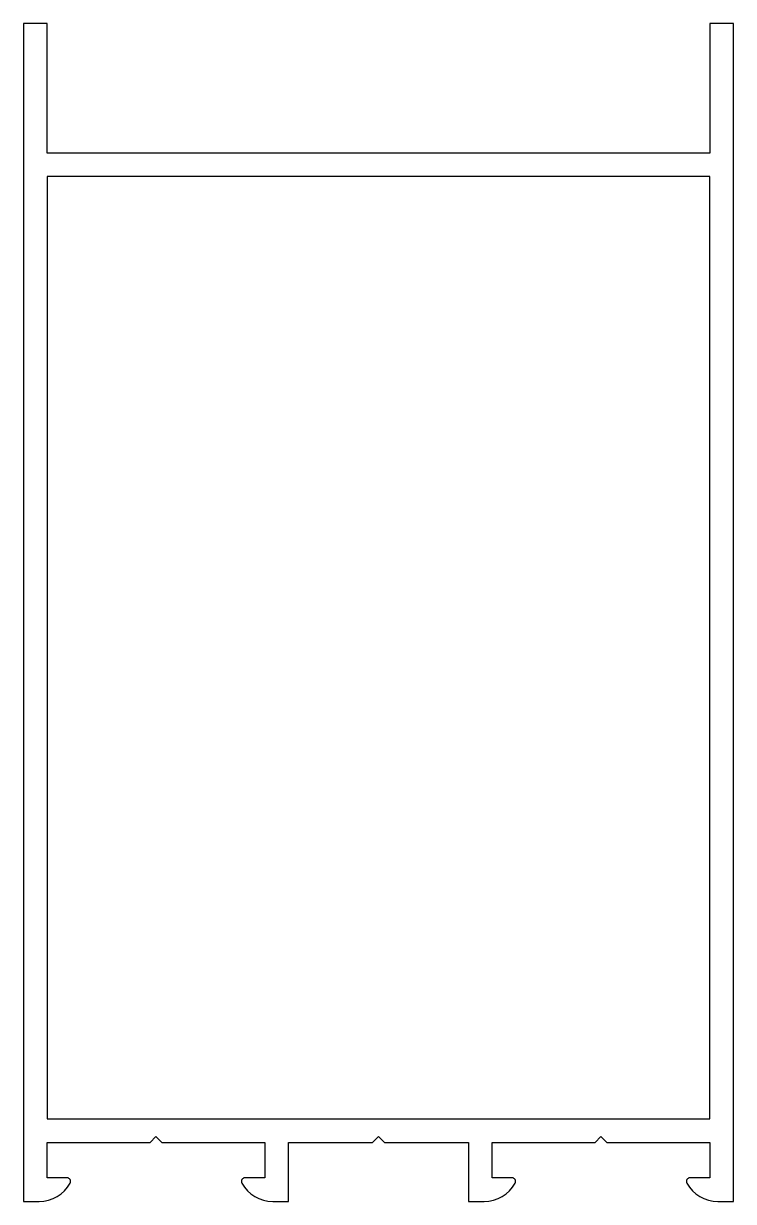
# Model space of a CAD drawing. Extents: x 216 to 277, y 170 to 270.
import ezdxf

# ---------------------------------------------------------------- set-up
doc = ezdxf.new("R2010")
doc.units = 0
doc.layers.add('ANA', color=220, linetype='CONTINUOUS')

msp = doc.modelspace()

# ---------------------------------------------------------------- linework, layer by layer
at = {"layer": 'ANA'}
msp.add_lwpolyline([(238.88, 175.28), (246.03, 175.28), (246.53, 175.78), (247.03, 175.28), (254.18, 175.28), (254.18, 170.28), (255.51, 170.28, 0.273653), (258.14, 171.83, 0.570287), (257.88, 172.28), (256.18, 172.28), (256.18, 175.28), (264.93, 175.28), (265.43, 175.78), (265.93, 175.28), (274.68, 175.28), (274.68, 172.28), (272.98, 172.28, 0.570287), (272.72, 171.83, 0.273653), (275.35, 170.28), (276.68, 170.28), (276.68, 270.28), (274.68, 270.28), (274.68, 259.28), (218.38, 259.28), (218.38, 270.28), (216.38, 270.28), (216.38, 170.28), (217.71, 170.28, 0.273653), (220.34, 171.83, 0.570287), (220.08, 172.28), (218.38, 172.28), (218.38, 175.28), (227.13, 175.28), (227.63, 175.78), (228.13, 175.28), (236.88, 175.28), (236.88, 172.28), (235.18, 172.28, 0.570287), (234.92, 171.83, 0.273653), (237.55, 170.28), (238.88, 170.28)], format="xyb", close=True, dxfattribs=at)
msp.add_lwpolyline([(274.68, 257.28), (218.38, 257.28), (218.38, 177.28), (274.68, 177.28)], close=True, dxfattribs=at)

doc.saveas('drawing.dxf')
